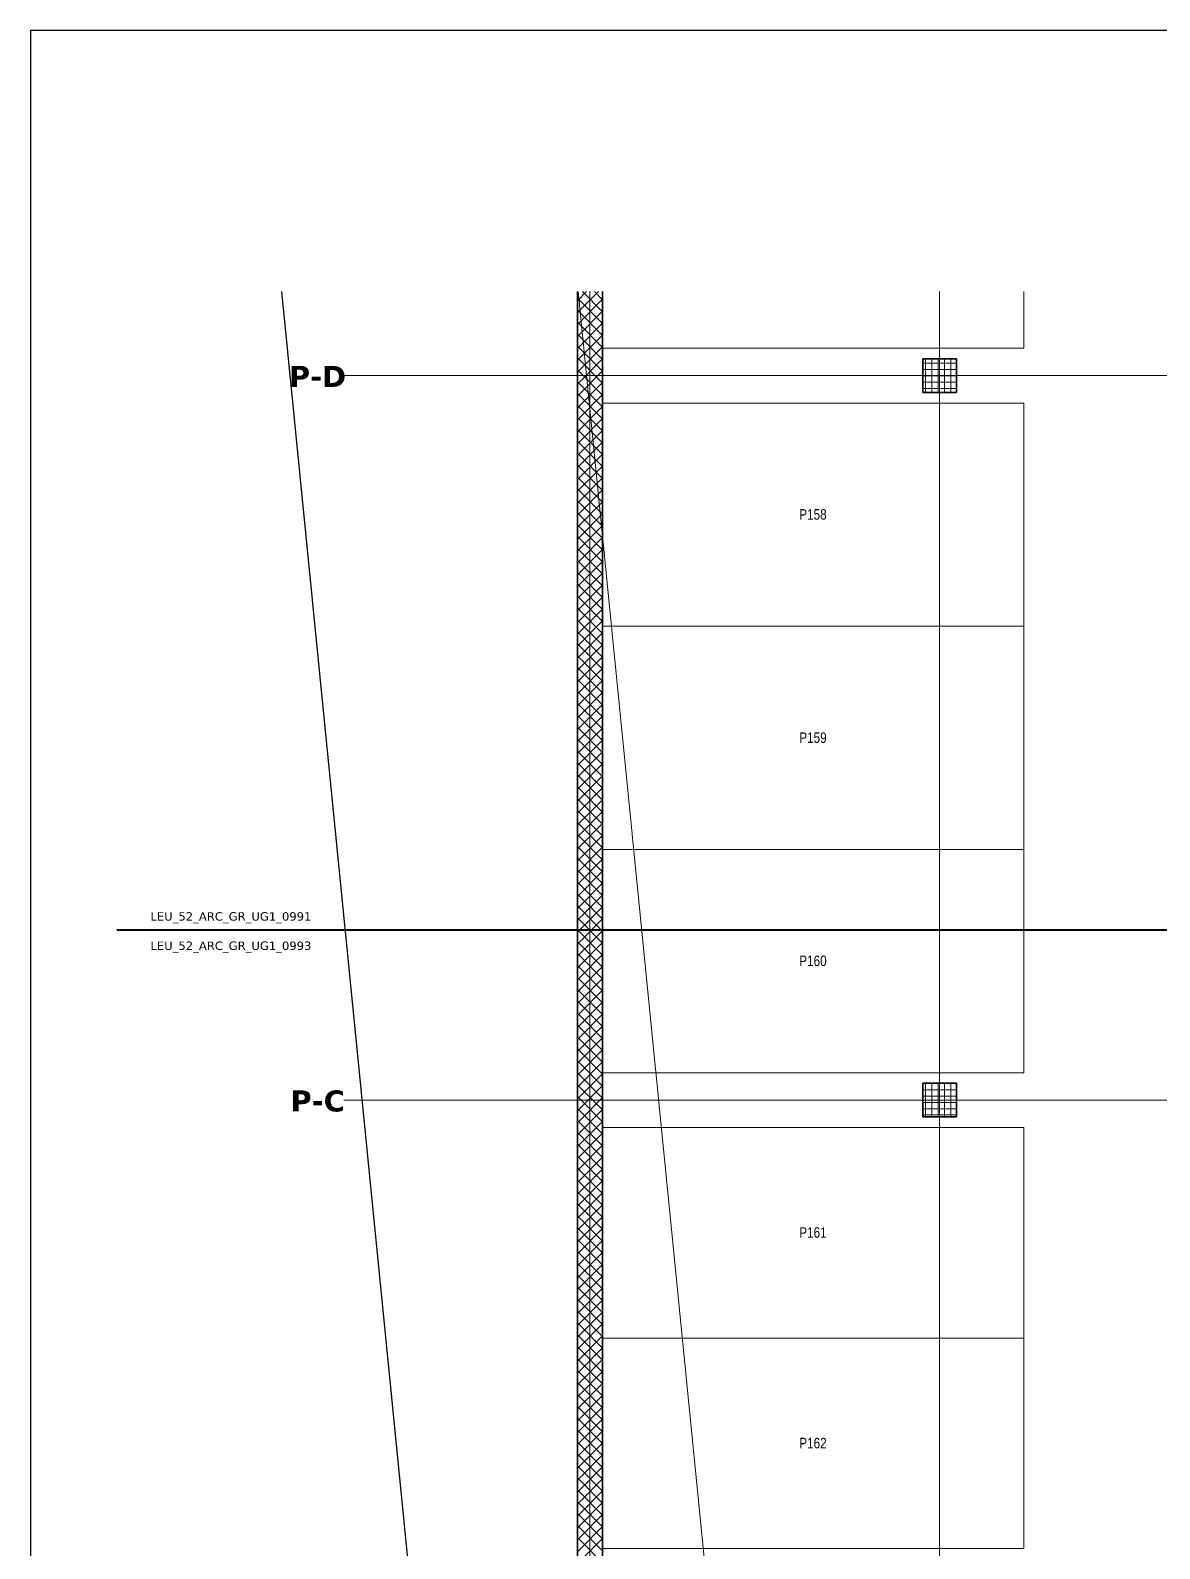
# Model space of a CAD drawing. Extents: x -932 to 937, y -179 to 471.
# Drawn here: x -932.4 to -664.3, y 105.1 to 465.5 of the extents above; entities that cross this region are included whole.
import ezdxf
from ezdxf.lldxf.tags import DXFTag

# ---------------------------------------------------------------- set-up
doc = ezdxf.new("R2010")
doc.units = 0
doc.layers.get('0').update_dxf_attribs({"lineweight": 13})
for name, color, linetype, lineweight, true_color in [('A-____-MATC-OTLN', 7, 'Strichpunkt - Mittel', 40, 0x0080ff), ('A-DETL-____-OTLN', 5, 'Continuous', 9, 0x0000ff), ('C-PROP-LINE-OTLN', 7, '_Grundgrenze_', 25, 0x800000), ('G-____-____-SYMB', 7, 'Strichpunkt - Weit', 5, 0x008080), ('S-GRID-____-IDEN', 7, 'Continuous', 9, 0x5555aa)]:
    doc.layers.add(name, color=color, linetype=linetype, lineweight=lineweight, true_color=true_color)
for name, color, linetype, lineweight in [('A-WALL-____-MCUT', 7, 'Continuous', 35), ('A-WALL-____-PATT', 7, 'Continuous', 35), ('C-PRKG-____-IDEN', 7, 'Continuous', 5), ('C-PRKG-____-OTLN', 7, 'Continuous', 9), ('S-COLS-____-MCUT', 7, 'Continuous', 35), ('S-COLS-____-OTLN', 7, 'Continuous', 9), ('S-GRID-____-OTLN', 7, 'Continuous', 5)]:
    doc.layers.add(name, color=color, linetype=linetype, lineweight=lineweight)
doc.styles.get("Standard").update_dxf_attribs({"font": 'arial.ttf'})
tags = doc.linetypes.add('_Grundgrenze_', pattern=[0.45, 0.2, -0.05, 0.05, -0.05, 0.05, -0.05]).pattern_tags.tags
tags[14:15] = [DXFTag(74, 4), DXFTag(75, 0), DXFTag(340, '0'), DXFTag(46, 1.0), DXFTag(50, 0.0), DXFTag(44, 0.0), DXFTag(45, 0.0)]
tags[12:13] = [DXFTag(74, 4), DXFTag(75, 0), DXFTag(340, '0'), DXFTag(46, 1.0), DXFTag(50, 0.0), DXFTag(44, 0.0), DXFTag(45, 0.0)]
tags[10:11] = [DXFTag(74, 4), DXFTag(75, 0), DXFTag(340, '0'), DXFTag(46, 1.0), DXFTag(50, 0.0), DXFTag(44, 0.0), DXFTag(45, 0.0)]
tags[8:9] = [DXFTag(74, 4), DXFTag(75, 0), DXFTag(340, '0'), DXFTag(46, 1.0), DXFTag(50, 0.0), DXFTag(44, 0.0), DXFTag(45, 0.0)]
tags[6:7] = [DXFTag(74, 4), DXFTag(75, 0), DXFTag(340, '0'), DXFTag(46, 1.0), DXFTag(50, 0.0), DXFTag(44, 0.0), DXFTag(45, 0.0)]
tags[4:5] = [DXFTag(74, 4), DXFTag(75, 0), DXFTag(340, '0'), DXFTag(46, 1.0), DXFTag(50, 0.0), DXFTag(44, 0.0), DXFTag(45, 0.0)]
tags = doc.linetypes.add('_Rasterlinie_', pattern=[0.375, 0.2, -0.05, 0.075, -0.05]).pattern_tags.tags
tags[10:11] = [DXFTag(74, 4), DXFTag(75, 0), DXFTag(340, '0'), DXFTag(46, 1.0), DXFTag(50, 0.0), DXFTag(44, 0.0), DXFTag(45, 0.0)]
tags[8:9] = [DXFTag(74, 4), DXFTag(75, 0), DXFTag(340, '0'), DXFTag(46, 1.0), DXFTag(50, 0.0), DXFTag(44, 0.0), DXFTag(45, 0.0)]
tags[6:7] = [DXFTag(74, 4), DXFTag(75, 0), DXFTag(340, '0'), DXFTag(46, 1.0), DXFTag(50, 0.0), DXFTag(44, 0.0), DXFTag(45, 0.0)]
tags[4:5] = [DXFTag(74, 4), DXFTag(75, 0), DXFTag(340, '0'), DXFTag(46, 1.0), DXFTag(50, 0.0), DXFTag(44, 0.0), DXFTag(45, 0.0)]
tags = doc.linetypes.add('_Strichliert - Fein_', pattern=[0.15, 0.1, -0.05]).pattern_tags.tags
tags[6:7] = [DXFTag(74, 4), DXFTag(75, 0), DXFTag(340, '0'), DXFTag(46, 1.0), DXFTag(50, 0.0), DXFTag(44, 0.0), DXFTag(45, 0.0)]
tags[4:5] = [DXFTag(74, 4), DXFTag(75, 0), DXFTag(340, '0'), DXFTag(46, 1.0), DXFTag(50, 0.0), DXFTag(44, 0.0), DXFTag(45, 0.0)]
tags = doc.linetypes.add('Strichpunkt - Mittel', pattern=[0.35, 0.15, -0.1, 0, -0.1]).pattern_tags.tags
tags[10:11] = [DXFTag(74, 4), DXFTag(75, 0), DXFTag(340, '0'), DXFTag(46, 1.0), DXFTag(50, 0.0), DXFTag(44, 0.0), DXFTag(45, 0.0)]
tags[8:9] = [DXFTag(74, 4), DXFTag(75, 0), DXFTag(340, '0'), DXFTag(46, 1.0), DXFTag(50, 0.0), DXFTag(44, 0.0), DXFTag(45, 0.0)]
tags[6:7] = [DXFTag(74, 4), DXFTag(75, 0), DXFTag(340, '0'), DXFTag(46, 1.0), DXFTag(50, 0.0), DXFTag(44, 0.0), DXFTag(45, 0.0)]
tags[4:5] = [DXFTag(74, 4), DXFTag(75, 0), DXFTag(340, '0'), DXFTag(46, 1.0), DXFTag(50, 0.0), DXFTag(44, 0.0), DXFTag(45, 0.0)]
tags = doc.linetypes.add('Strichpunkt - Weit', pattern=[0.5, 0.2, -0.15, 0, -0.15]).pattern_tags.tags
tags[10:11] = [DXFTag(74, 4), DXFTag(75, 0), DXFTag(340, '0'), DXFTag(46, 1.0), DXFTag(50, 0.0), DXFTag(44, 0.0), DXFTag(45, 0.0)]
tags[8:9] = [DXFTag(74, 4), DXFTag(75, 0), DXFTag(340, '0'), DXFTag(46, 1.0), DXFTag(50, 0.0), DXFTag(44, 0.0), DXFTag(45, 0.0)]
tags[6:7] = [DXFTag(74, 4), DXFTag(75, 0), DXFTag(340, '0'), DXFTag(46, 1.0), DXFTag(50, 0.0), DXFTag(44, 0.0), DXFTag(45, 0.0)]
tags[4:5] = [DXFTag(74, 4), DXFTag(75, 0), DXFTag(340, '0'), DXFTag(46, 1.0), DXFTag(50, 0.0), DXFTag(44, 0.0), DXFTag(45, 0.0)]

# ---------------------------------------------------------------- blocks, each defined once
blk = doc.blocks.new('Referenz-A0UJ2H3XXE', base_point=(-911.85, -117.71))
at = {"layer": 'A-____-MATC-OTLN', "color": 0, "linetype": 'Strichpunkt - Mittel', "ltscale": 0.4}
blk.add_line((-911.85, 251.99), (382.01, 251.99), dxfattribs=at)
at = {"layer": 'A-DETL-____-OTLN', "color": 0, "linetype": '_Strichliert - Fein_', "ltscale": 0.13}
blk.add_line((-802.36, 403.53), (-758.96, -32.38), dxfattribs=at)
at = {"layer": 'A-WALL-____-MCUT', "color": 0, "linetype": 'Continuous', "ltscale": 0.35}
for p, q in [((-802.54, 403.53), (-802.54, 49.83)), ((-796.54, 50.12), (-796.54, 403.53))]:
    blk.add_line(p, q, dxfattribs=at)
at = {"layer": 'A-WALL-____-PATT', "color": 0, "linetype": 'Continuous', "lineweight": 9, "ltscale": 0.13}
for p, q in [((-802.54, 401.35), (-800.35, 403.53)), ((-802.54, 398.52), (-797.53, 403.53)), ((-796.54, 395.92), (-802.54, 401.92)), ((-802.54, 395.7), (-796.54, 401.7)), ((-796.54, 398.75), (-801.33, 403.53)), ((-796.54, 401.57), (-798.5, 403.53)), ((-796.54, 393.09), (-802.54, 399.09)), ((-802.54, 392.87), (-796.54, 398.87)), ((-796.54, 390.26), (-802.54, 396.26)), ((-802.54, 390.04), (-796.54, 396.04)), ((-796.54, 387.43), (-802.54, 393.43)), ((-802.54, 387.21), (-796.54, 393.21)), ((-796.54, 384.6), (-802.54, 390.6)), ((-802.54, 384.38), (-796.54, 390.38)), ((-796.54, 381.78), (-802.54, 387.78)), ((-802.54, 381.55), (-796.54, 387.55)), ((-796.54, 378.95), (-802.54, 384.95)), ((-802.54, 378.73), (-796.54, 384.73)), ((-796.54, 376.12), (-802.54, 382.12)), ((-802.54, 375.9), (-796.54, 381.9)), ((-796.54, 373.29), (-802.54, 379.29)), ((-802.54, 373.07), (-796.54, 379.07)), ((-796.54, 370.46), (-802.54, 376.46)), ((-802.54, 370.24), (-796.54, 376.24)), ((-796.54, 367.63), (-802.54, 373.63)), ((-802.54, 367.41), (-796.54, 373.41)), ((-796.54, 364.81), (-802.54, 370.81)), ((-802.54, 364.58), (-796.54, 370.58)), ((-796.54, 361.98), (-802.54, 367.98)), ((-802.54, 361.75), (-796.54, 367.75)), ((-796.54, 359.15), (-802.54, 365.15)), ((-802.54, 358.93), (-796.54, 364.93)), ((-796.54, 356.32), (-802.54, 362.32)), ((-802.54, 356.1), (-796.54, 362.1)), ((-796.54, 353.49), (-802.54, 359.49)), ((-802.54, 353.27), (-796.54, 359.27)), ((-796.54, 350.66), (-802.54, 356.66)), ((-802.54, 350.44), (-796.54, 356.44)), ((-796.54, 347.83), (-802.54, 353.83)), ((-802.54, 347.61), (-796.54, 353.61)), ((-796.54, 345.01), (-802.54, 351.01)), ((-802.54, 344.78), (-796.54, 350.78)), ((-796.54, 342.18), (-802.54, 348.18)), ((-802.54, 341.96), (-796.54, 347.96)), ((-796.54, 339.35), (-802.54, 345.35)), ((-802.54, 339.13), (-796.54, 345.13)), ((-796.54, 336.52), (-802.54, 342.52)), ((-802.54, 336.3), (-796.54, 342.3)), ((-796.54, 333.69), (-802.54, 339.69)), ((-802.54, 333.47), (-796.54, 339.47)), ((-796.54, 330.86), (-802.54, 336.86)), ((-802.54, 330.64), (-796.54, 336.64)), ((-796.54, 328.04), (-802.54, 334.04)), ((-802.54, 327.81), (-796.54, 333.81)), ((-796.54, 325.21), (-802.54, 331.21)), ((-802.54, 324.98), (-796.54, 330.98)), ((-796.54, 322.38), (-802.54, 328.38)), ((-802.54, 322.16), (-796.54, 328.16)), ((-796.54, 319.55), (-802.54, 325.55)), ((-802.54, 319.33), (-796.54, 325.33)), ((-796.54, 316.72), (-802.54, 322.72)), ((-802.54, 316.5), (-796.54, 322.5)), ((-796.54, 313.89), (-802.54, 319.89)), ((-802.54, 313.67), (-796.54, 319.67)), ((-796.54, 311.07), (-802.54, 317.07)), ((-802.54, 310.84), (-796.54, 316.84)), ((-796.54, 308.24), (-802.54, 314.24)), ((-802.54, 308.01), (-796.54, 314.01)), ((-796.54, 305.41), (-802.54, 311.41)), ((-802.54, 305.19), (-796.54, 311.19)), ((-796.54, 302.58), (-802.54, 308.58)), ((-802.54, 302.36), (-796.54, 308.36)), ((-796.54, 299.75), (-802.54, 305.75)), ((-802.54, 299.53), (-796.54, 305.53)), ((-796.54, 296.92), (-802.54, 302.92)), ((-802.54, 296.7), (-796.54, 302.7)), ((-796.54, 294.09), (-802.54, 300.09)), ((-802.54, 293.87), (-796.54, 299.87)), ((-796.54, 291.27), (-802.54, 297.27)), ((-802.54, 291.04), (-796.54, 297.04)), ((-796.54, 288.44), (-802.54, 294.44)), ((-802.54, 288.22), (-796.54, 294.22)), ((-796.54, 285.61), (-802.54, 291.61)), ((-802.54, 285.39), (-796.54, 291.39)), ((-796.54, 282.78), (-802.54, 288.78)), ((-802.54, 282.56), (-796.54, 288.56)), ((-796.54, 279.95), (-802.54, 285.95)), ((-802.54, 279.73), (-796.54, 285.73)), ((-796.54, 277.12), (-802.54, 283.12)), ((-802.54, 276.9), (-796.54, 282.9)), ((-796.54, 274.3), (-802.54, 280.3)), ((-802.54, 274.07), (-796.54, 280.07)), ((-796.54, 271.47), (-802.54, 277.47)), ((-802.54, 271.24), (-796.54, 277.24)), ((-796.54, 268.64), (-802.54, 274.64)), ((-802.54, 268.42), (-796.54, 274.42)), ((-796.54, 265.81), (-802.54, 271.81)), ((-802.54, 265.59), (-796.54, 271.59)), ((-796.54, 262.98), (-802.54, 268.98)), ((-802.54, 262.76), (-796.54, 268.76)), ((-796.54, 260.15), (-802.54, 266.15)), ((-802.54, 259.93), (-796.54, 265.93)), ((-796.54, 257.32), (-802.54, 263.32)), ((-802.54, 257.1), (-796.54, 263.1)), ((-796.54, 254.5), (-802.54, 260.5)), ((-802.54, 254.27), (-796.54, 260.27)), ((-796.54, 251.67), (-802.54, 257.67)), ((-802.54, 251.45), (-796.54, 257.45)), ((-796.54, 248.84), (-802.54, 254.84)), ((-802.54, 248.62), (-796.54, 254.62)), ((-796.54, 246.01), (-802.54, 252.01)), ((-802.54, 245.79), (-796.54, 251.79)), ((-796.54, 243.18), (-802.54, 249.18)), ((-802.54, 242.96), (-796.54, 248.96)), ((-796.54, 240.35), (-802.54, 246.35)), ((-802.54, 240.13), (-796.54, 246.13)), ((-796.54, 237.53), (-802.54, 243.53)), ((-802.54, 237.3), (-796.54, 243.3)), ((-796.54, 234.7), (-802.54, 240.7)), ((-802.54, 234.48), (-796.54, 240.48)), ((-796.54, 231.87), (-802.54, 237.87)), ((-802.54, 231.65), (-796.54, 237.65)), ((-796.54, 229.04), (-802.54, 235.04)), ((-802.54, 228.82), (-796.54, 234.82)), ((-796.54, 226.21), (-802.54, 232.21)), ((-802.54, 225.99), (-796.54, 231.99)), ((-796.54, 223.38), (-802.54, 229.38)), ((-802.54, 223.16), (-796.54, 229.16)), ((-796.54, 220.56), (-802.54, 226.56)), ((-802.54, 220.33), (-796.54, 226.33)), ((-796.54, 217.73), (-802.54, 223.73)), ((-802.54, 217.5), (-796.54, 223.5)), ((-796.54, 214.9), (-802.54, 220.9)), ((-802.54, 214.68), (-796.54, 220.68)), ((-796.54, 212.07), (-802.54, 218.07)), ((-802.54, 211.85), (-796.54, 217.85)), ((-796.54, 209.24), (-802.54, 215.24)), ((-802.54, 209.02), (-796.54, 215.02)), ((-796.54, 206.41), (-802.54, 212.41)), ((-802.54, 206.19), (-796.54, 212.19)), ((-796.54, 203.58), (-802.54, 209.58)), ((-802.54, 203.36), (-796.54, 209.36)), ((-796.54, 200.76), (-802.54, 206.76)), ((-802.54, 200.53), (-796.54, 206.53)), ((-796.54, 197.93), (-802.54, 203.93)), ((-802.54, 197.71), (-796.54, 203.71)), ((-796.54, 195.1), (-802.54, 201.1)), ((-802.54, 194.88), (-796.54, 200.88)), ((-796.54, 192.27), (-802.54, 198.27)), ((-802.54, 192.05), (-796.54, 198.05)), ((-796.54, 189.44), (-802.54, 195.44)), ((-802.54, 189.22), (-796.54, 195.22)), ((-796.54, 186.61), (-802.54, 192.61)), ((-802.54, 186.39), (-796.54, 192.39)), ((-796.54, 183.79), (-802.54, 189.79)), ((-802.54, 183.56), (-796.54, 189.56)), ((-796.54, 180.96), (-802.54, 186.96)), ((-802.54, 180.74), (-796.54, 186.74)), ((-796.54, 178.13), (-802.54, 184.13)), ((-802.54, 177.91), (-796.54, 183.91)), ((-796.54, 175.3), (-802.54, 181.3)), ((-802.54, 175.08), (-796.54, 181.08)), ((-796.54, 172.47), (-802.54, 178.47)), ((-802.54, 172.25), (-796.54, 178.25)), ((-796.54, 169.64), (-802.54, 175.64)), ((-802.54, 169.42), (-796.54, 175.42)), ((-796.54, 166.82), (-802.54, 172.82)), ((-802.54, 166.59), (-796.54, 172.59)), ((-796.54, 163.99), (-802.54, 169.99)), ((-802.54, 163.76), (-796.54, 169.76)), ((-796.54, 161.16), (-802.54, 167.16)), ((-802.54, 160.94), (-796.54, 166.94)), ((-796.54, 158.33), (-802.54, 164.33)), ((-802.54, 158.11), (-796.54, 164.11)), ((-796.54, 155.5), (-802.54, 161.5)), ((-802.54, 155.28), (-796.54, 161.28)), ((-796.54, 152.67), (-802.54, 158.67)), ((-802.54, 152.45), (-796.54, 158.45)), ((-796.54, 149.84), (-802.54, 155.84)), ((-802.54, 149.62), (-796.54, 155.62)), ((-796.54, 147.02), (-802.54, 153.02)), ((-802.54, 146.79), (-796.54, 152.79)), ((-796.54, 144.19), (-802.54, 150.19)), ((-802.54, 143.97), (-796.54, 149.97)), ((-796.54, 141.36), (-802.54, 147.36)), ((-802.54, 141.14), (-796.54, 147.14)), ((-796.54, 138.53), (-802.54, 144.53)), ((-802.54, 138.31), (-796.54, 144.31)), ((-796.54, 135.7), (-802.54, 141.7)), ((-802.54, 135.48), (-796.54, 141.48)), ((-796.54, 132.87), (-802.54, 138.87)), ((-802.54, 132.65), (-796.54, 138.65)), ((-796.54, 130.05), (-802.54, 136.05)), ((-802.54, 129.82), (-796.54, 135.82)), ((-796.54, 127.22), (-802.54, 133.22)), ((-802.54, 127), (-796.54, 133)), ((-796.54, 124.39), (-802.54, 130.39)), ((-802.54, 124.17), (-796.54, 130.17)), ((-796.54, 121.56), (-802.54, 127.56)), ((-802.54, 121.34), (-796.54, 127.34)), ((-796.54, 118.73), (-802.54, 124.73)), ((-802.54, 118.51), (-796.54, 124.51)), ((-796.54, 115.9), (-802.54, 121.9)), ((-802.54, 115.68), (-796.54, 121.68)), ((-796.54, 113.08), (-802.54, 119.08)), ((-802.54, 112.85), (-796.54, 118.85)), ((-796.54, 110.25), (-802.54, 116.25)), ((-802.54, 110.02), (-796.54, 116.02)), ((-796.54, 107.42), (-802.54, 113.42)), ((-802.54, 107.2), (-796.54, 113.2)), ((-796.54, 104.59), (-802.54, 110.59)), ((-802.54, 104.37), (-796.54, 110.37)), ((-796.54, 101.76), (-802.54, 107.76)), ((-802.54, 101.54), (-796.54, 107.54))]:
    blk.add_line(p, q, dxfattribs=at)
at = {"layer": 'C-PRKG-____-OTLN', "color": 0, "linetype": 'Continuous', "ltscale": 0.13}
for p, q in [((-796.54, 390.09), (-796.54, 403.53)), ((-796.54, 390.09), (-796.54, 403.53)), ((-696.54, 390.09), (-696.54, 403.53)), ((-696.54, 390.09), (-696.54, 403.53)), ((-696.54, 403.53), (-696.54, 390.09)), ((-796.54, 390.09), (-696.54, 390.09)), ((-796.54, 390.09), (-696.54, 390.09)), ((-696.54, 390.09), (-796.54, 390.09)), ((-696.54, 390.09), (-696.54, 390.09)), ((-796.54, 377.05), (-796.54, 324.06)), ((-696.54, 377.05), (-796.54, 377.05)), ((-696.54, 377.05), (-796.54, 377.05)), ((-796.54, 324.06), (-796.54, 377.05)), ((-796.54, 377.05), (-696.54, 377.05)), ((-696.54, 377.05), (-696.54, 324.06)), ((-696.54, 324.06), (-696.54, 377.05)), ((-696.54, 377.05), (-696.54, 324.06)), ((-696.54, 377.05), (-696.54, 377.05)), ((-796.54, 324.06), (-796.54, 271.08)), ((-696.54, 324.06), (-796.54, 324.06)), ((-696.54, 324.06), (-796.54, 324.06)), ((-796.54, 271.08), (-796.54, 324.06)), ((-796.54, 324.06), (-696.54, 324.06)), ((-696.54, 324.06), (-796.54, 324.06)), ((-796.54, 324.06), (-696.54, 324.06)), ((-696.54, 324.06), (-796.54, 324.06)), ((-696.54, 324.06), (-696.54, 271.08)), ((-696.54, 271.07), (-696.54, 324.06)), ((-696.54, 324.06), (-696.54, 271.08)), ((-696.54, 324.06), (-696.54, 324.06)), ((-696.54, 324.06), (-696.54, 324.06)), ((-696.54, 271.08), (-796.54, 271.08)), ((-796.54, 271.08), (-696.54, 271.08)), ((-696.54, 271.08), (-796.54, 271.08)), ((-696.54, 271.08), (-796.54, 271.08)), ((-796.54, 271.07), (-796.54, 218.09)), ((-696.54, 271.07), (-796.54, 271.07)), ((-796.54, 218.09), (-796.54, 271.07)), ((-796.54, 271.07), (-696.54, 271.07)), ((-696.54, 271.08), (-696.54, 271.07)), ((-696.54, 271.07), (-696.54, 271.08)), ((-696.54, 271.07), (-696.54, 218.09)), ((-696.54, 218.09), (-696.54, 271.07)), ((-696.54, 271.07), (-696.54, 218.09)), ((-696.54, 218.09), (-796.54, 218.09)), ((-796.54, 218.09), (-696.54, 218.09)), ((-696.54, 218.09), (-796.54, 218.09)), ((-696.54, 218.09), (-696.54, 218.09)), ((-796.54, 205.09), (-796.54, 155.1)), ((-696.54, 205.09), (-796.54, 205.09)), ((-696.54, 205.09), (-796.54, 205.09)), ((-796.54, 155.1), (-796.54, 205.09)), ((-796.54, 205.09), (-696.54, 205.09)), ((-696.54, 205.09), (-696.54, 155.1)), ((-696.54, 155.1), (-696.54, 205.09)), ((-696.54, 205.09), (-696.54, 155.1)), ((-696.54, 205.09), (-696.54, 205.09)), ((-796.54, 155.1), (-796.54, 105.11)), ((-696.54, 155.1), (-796.54, 155.1)), ((-696.54, 155.1), (-796.54, 155.1)), ((-796.54, 105.11), (-796.54, 155.1)), ((-796.54, 155.1), (-696.54, 155.1)), ((-696.54, 155.1), (-796.54, 155.1)), ((-796.54, 155.1), (-696.54, 155.1)), ((-696.54, 155.1), (-796.54, 155.1)), ((-696.54, 155.1), (-696.54, 105.11)), ((-696.54, 105.11), (-696.54, 155.1)), ((-696.54, 155.1), (-696.54, 105.11)), ((-696.54, 155.1), (-696.54, 155.1)), ((-696.54, 155.1), (-696.54, 155.1)), ((-696.54, 105.11), (-796.54, 105.11)), ((-796.54, 105.11), (-696.54, 105.11)), ((-696.54, 105.11), (-796.54, 105.11)), ((-696.54, 105.11), (-796.54, 105.11)), ((-696.54, 105.11), (-696.54, 105.11)), ((-696.54, 105.11), (-696.54, 105.11))]:
    blk.add_line(p, q, dxfattribs=at)
at = {"layer": 'C-PROP-LINE-OTLN', "color": 0, "linetype": '_Grundgrenze_', "lineweight": -2, "ltscale": 0.25}
blk.add_line((-822.3, -102.73), (-872.7, 403.53), dxfattribs=at)
at = {"layer": 'S-COLS-____-MCUT', "color": 0, "linetype": 'Continuous', "ltscale": 0.35}
for p, q in [((-712.54, 387.59), (-720.54, 387.59)), ((-720.54, 387.59), (-720.54, 379.59)), ((-712.54, 379.59), (-712.54, 387.59)), ((-720.54, 379.59), (-712.54, 379.59)), ((-712.54, 215.59), (-720.54, 215.59)), ((-720.54, 215.59), (-720.54, 207.59)), ((-712.54, 207.59), (-712.54, 215.59)), ((-720.54, 207.59), (-712.54, 207.59))]:
    blk.add_line(p, q, dxfattribs=at)
at = {"layer": 'S-COLS-____-OTLN', "color": 0, "linetype": 'Continuous', "ltscale": 0.13}
for p, q in [((-720.54, 386.55), (-712.54, 386.55)), ((-719.88, 379.59), (-719.88, 387.59)), ((-718.38, 379.59), (-718.38, 387.59)), ((-716.88, 379.59), (-716.88, 387.59)), ((-715.38, 379.59), (-715.38, 387.59)), ((-713.88, 379.59), (-713.88, 387.59)), ((-720.54, 385.05), (-712.54, 385.05)), ((-720.54, 383.55), (-712.54, 383.55)), ((-720.54, 382.05), (-712.54, 382.05)), ((-720.54, 380.55), (-712.54, 380.55)), ((-720.54, 215.55), (-712.54, 215.55)), ((-720.54, 214.05), (-712.54, 214.05)), ((-719.88, 207.59), (-719.88, 215.59)), ((-718.38, 207.59), (-718.38, 215.59)), ((-716.88, 207.59), (-716.88, 215.59)), ((-715.38, 207.59), (-715.38, 215.59)), ((-713.88, 207.59), (-713.88, 215.59)), ((-720.54, 212.55), (-712.54, 212.55)), ((-720.54, 211.05), (-712.54, 211.05)), ((-720.54, 209.55), (-712.54, 209.55)), ((-720.54, 208.05), (-712.54, 208.05))]:
    blk.add_line(p, q, dxfattribs=at)
at = {"layer": 'S-GRID-____-OTLN', "color": 0, "linetype": '_Rasterlinie_', "ltscale": 0.13}
for p, q in [((-799.58, -109.11), (-799.58, 403.53)), ((-716.54, -109.11), (-716.54, 403.53)), ((-857.98, 383.59), (43.89, 383.59)), ((-857.98, 211.59), (382.01, 211.59))]:
    blk.add_line(p, q, dxfattribs=at)
at = {"layer": 'C-PRKG-____-IDEN', "color": 0, "linetype": 'Continuous', "ltscale": 0.13, "char_height": 2.5, "attachment_point": 1}
for s, insert in [('{\\W0.8;\\fArial;P158}', (-749.87, 351.87)), ('{\\W0.8;\\fArial;P159}', (-749.87, 298.88)), ('{\\W0.8;\\fArial;P160}', (-749.87, 245.89)), ('{\\W0.8;\\fArial;P161}', (-749.87, 181.4)), ('{\\W0.8;\\fArial;P162}', (-749.87, 131.41))]:
    blk.add_mtext(s, dxfattribs=dict(at, insert=insert))
at = {"layer": 'G-____-____-SYMB', "color": 0, "linetype": 'Continuous', "ltscale": 0.13, "char_height": 2, "attachment_point": 1}
for s, insert in [('{\\fVerdana;LEU_52_ARC_GR_UG1_0991}', (-903.91, 256.19)), ('{\\fVerdana;LEU_52_ARC_GR_UG1_0993}', (-903.91, 249.23))]:
    blk.add_mtext(s, dxfattribs=dict(at, insert=insert))
at = {"layer": 'S-GRID-____-IDEN', "color": 0, "linetype": 'Continuous', "lineweight": 5, "ltscale": 0.13, "char_height": 5, "attachment_point": 1}
for s, insert in [('{\\fVerdana|b1|i0;P-D}', (-871.03, 385.88)), ('{\\fVerdana|b1|i0;P-C}', (-870.66, 213.88))]:
    blk.add_mtext(s, dxfattribs=dict(at, insert=insert))

msp = doc.modelspace()

# ---------------------------------------------------------------- linework, layer by layer
at = {"color": 0, "linetype": 'ByBlock', "lineweight": -2, "ltscale": 0.13}
for p, q in [((-932.42, 465.53), (-932.42, -174.47)), ((607.58, 465.53), (-932.42, 465.53))]:
    msp.add_line(p, q, dxfattribs=at)

# ---------------------------------------------------------------- block references
at = {"color": 9, "lineweight": 25, "ltscale": 0.25, "true_color": 0xc0c0c0}
msp.add_blockref('Referenz-A0UJ2H3XXE', (-911.85, -117.71), dxfattribs=at)

doc.saveas('drawing.dxf')
